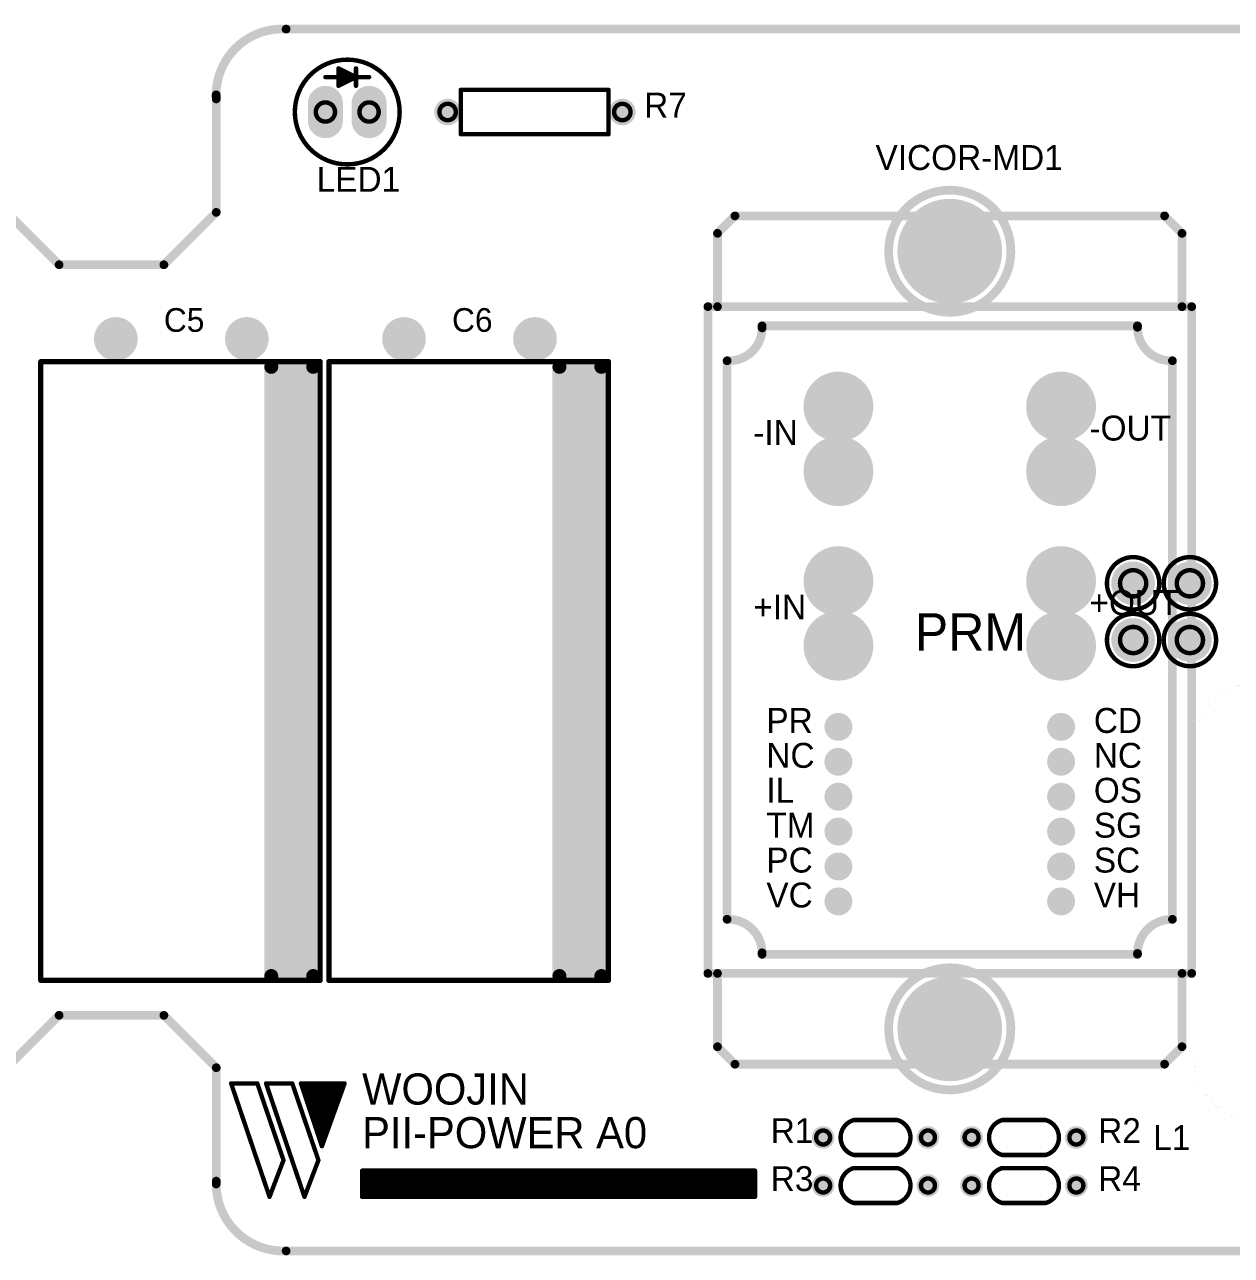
# Model space of a CAD drawing. Extents: x 0 to 220, y 0 to 70.
# Drawn here: x 52.5 to 121.6, y -0.3 to 70.3 of the extents above; entities that cross this region are included whole.
import ezdxf
from ezdxf.enums import TextEntityAlignment as Align

# ---------------------------------------------------------------- set-up
doc = ezdxf.new("R2010")
doc.units = 0
doc.header["$MEASUREMENT"] = 0
for name, color, linetype in [('2DLINES_1', 2, 'Continuous'), ('BOARD_OUTLINE', 1, 'Continuous'), ('COMP_OUTLINE_TOP', 4, 'Continuous'), ('DRILLHOLE', 10, 'Continuous'), ('PADLAYER_BOTTOM', 6, 'Continuous'), ('PADLAYER_TOP', 5, 'Continuous'), ('TEXT_1', 3, 'Continuous'), ('TEXT_ALL', 9, 'Continuous'), ('TOOL_TOP', 7, 'Continuous')]:
    doc.layers.add(name, color=color, linetype=linetype)

msp = doc.modelspace()

# ---------------------------------------------------------------- linework, layer by layer
at = {"layer": '2DLINES_1'}
for points, const_width in [([(70.5, 66.75), (70.5, 67.75)], 0.254), ([(70.5, 67.75), (71.5, 67.25)], 0.254), ([(71.5, 66.75), (71.5, 67.75)], 0.254), ([(72.25, 67.25), (69.75, 67.25)], 0.254), ([(70.5, 67), (70.5, 67.5)], 0.254), ([(70.5, 67.5), (71.25, 67.25)], 0.254), ([(71.5, 67.25), (70.5, 66.75)], 0.254), ([(71.25, 67.25), (70.5, 67)], 0.254), ([(64.35, 9.6), (66.55, 3.1)], 0.25), ([(64.35, 9.6), (65.85, 9.6)], 0.25), ([(65.85, 9.6), (67.35, 5.2)], 0.25), ([(66.35, 9.6), (68.55, 3.1)], 0.25), ([(66.35, 9.6), (67.85, 9.6)], 0.25), ([(67.85, 9.6), (69.35, 5.2)], 0.25), ([(68.35, 9.6), (69.55, 6)], 0.25), ([(68.35, 9.6), (69.55, 6)], 0.25), ([(70.85, 9.6), (68.35, 9.6)], 0.25), ([(68.35, 9.6), (70.85, 9.6)], 0.25), ([(68.5, 9.45), (70.7, 9.45)], 0.25), ([(68.5, 9.25), (70.7, 9.25)], 0.25), ([(68.6, 9.05), (70.6, 9.05)], 0.25), ([(69.55, 6), (70.85, 9.6)], 0.25), ([(68.7, 8.85), (70.5, 8.85)], 0.25), ([(68.7, 8.65), (70.5, 8.65)], 0.25), ([(68.8, 8.45), (70.4, 8.45)], 0.25), ([(68.9, 8.25), (70.3, 8.25)], 0.25), ([(69, 8.05), (70.2, 8.05)], 0.25), ([(69, 7.85), (70.1, 7.85)], 0.25), ([(69.1, 7.65), (70, 7.65)], 0.25), ([(69.1, 7.45), (70, 7.45)], 0.25), ([(69.2, 7.25), (69.9, 7.25)], 0.25), ([(69.2, 7.05), (69.9, 7.05)], 0.25), ([(69.3, 6.85), (69.8, 6.85)], 0.25), ([(69.4, 6.65), (69.7, 6.65)], 0.25), ([(69.4, 6.45), (69.7, 6.45)], 0.25), ([(66.55, 3.1), (67.35, 5.2)], 0.25), ([(68.55, 3.1), (69.35, 5.2)], 0.25), ([(94.35, 4.6), (71.85, 4.6)], 0.25), ([(71.85, 4.6), (71.85, 3.1)], 0.25), ([(72.05, 4.55), (94.25, 4.55)], 0.25), ([(72.05, 3.15), (72.05, 4.55)], 0.25), ([(72.1, 4.35), (94.1, 4.35)], 0.25), ([(72.1, 3.35), (72.1, 4.35)], 0.25), ([(72.25, 4.25), (94.05, 4.25)], 0.25), ([(72.25, 3.45), (72.25, 4.25)], 0.25), ([(94.05, 4.25), (94.05, 3.45)], 0.25), ([(94.1, 4.35), (94.1, 3.35)], 0.25), ([(94.25, 4.55), (94.25, 3.15)], 0.25), ([(94.35, 3.1), (94.35, 4.6)], 0.25), ([(94.05, 3.45), (72.25, 3.45)], 0.25), ([(72.35, 4.1), (93.85, 4.1)], 0.25), ([(72.35, 3.6), (72.35, 4.1)], 0.25), ([(93.85, 3.6), (72.35, 3.6)], 0.25), ([(72.45, 4.05), (93.75, 4.05)], 0.25), ([(72.45, 3.65), (72.45, 4.05)], 0.25), ([(93.75, 3.65), (72.45, 3.65)], 0.25), ([(93.65, 3.95), (72.55, 3.95)], 0.25), ([(72.55, 3.95), (72.55, 3.75)], 0.25), ([(72.55, 3.75), (93.65, 3.75)], 0.25), ([(93.65, 3.75), (93.65, 3.95)], 0.25), ([(93.75, 4.05), (93.75, 3.65)], 0.25), ([(93.85, 4.1), (93.85, 3.6)], 0.25), ([(71.85, 3.1), (94.35, 3.1)], 0.25), ([(94.25, 3.15), (72.05, 3.15)], 0.25), ([(94.1, 3.35), (72.1, 3.35)], 0.25)]:
    msp.add_lwpolyline(points, dxfattribs=dict(at, const_width=const_width))
for points, const_width in [([(70.4365, 67.75, 1), (70.5635, 67.75, 1)], 0.127), ([(70.4365, 67.75, 1), (70.5635, 67.75, 1)], 0.127), ([(71.4365, 67.75, 1), (71.5635, 67.75, 1)], 0.127), ([(69.6865, 67.25, 1), (69.8135, 67.25, 1)], 0.127), ([(70.4365, 67.5, 1), (70.5635, 67.5, 1)], 0.127), ([(70.4365, 67.5, 1), (70.5635, 67.5, 1)], 0.127), ([(70.4365, 67, 1), (70.5635, 67, 1)], 0.127), ([(70.4365, 67, 1), (70.5635, 67, 1)], 0.127), ([(71.1865, 67.25, 1), (71.3135, 67.25, 1)], 0.127), ([(71.1865, 67.25, 1), (71.3135, 67.25, 1)], 0.127), ([(71.4365, 67.25, 1), (71.5635, 67.25, 1)], 0.127), ([(71.4365, 67.25, 1), (71.5635, 67.25, 1)], 0.127), ([(72.1865, 67.25, 1), (72.3135, 67.25, 1)], 0.127), ([(70.4365, 66.75, 1), (70.5635, 66.75, 1)], 0.127), ([(70.4365, 66.75, 1), (70.5635, 66.75, 1)], 0.127), ([(71.4365, 66.75, 1), (71.5635, 66.75, 1)], 0.127), ([(64.2875, 9.6, 1), (64.4125, 9.6, 1)], 0.125), ([(64.2875, 9.6, 1), (64.4125, 9.6, 1)], 0.125), ([(65.7875, 9.6, 1), (65.9125, 9.6, 1)], 0.125), ([(65.7875, 9.6, 1), (65.9125, 9.6, 1)], 0.125), ([(66.2875, 9.6, 1), (66.4125, 9.6, 1)], 0.125), ([(66.2875, 9.6, 1), (66.4125, 9.6, 1)], 0.125), ([(67.7875, 9.6, 1), (67.9125, 9.6, 1)], 0.125), ([(67.7875, 9.6, 1), (67.9125, 9.6, 1)], 0.125), ([(68.2875, 9.6, 1), (68.4125, 9.6, 1)], 0.125), ([(68.2875, 9.6, 1), (68.4125, 9.6, 1)], 0.125), ([(68.2875, 9.6, 1), (68.4125, 9.6, 1)], 0.125), ([(68.2875, 9.6, 1), (68.4125, 9.6, 1)], 0.125), ([(68.4375, 9.45, 1), (68.5625, 9.45, 1)], 0.125), ([(68.4375, 9.25, 1), (68.5625, 9.25, 1)], 0.125), ([(68.5375, 9.05, 1), (68.6625, 9.05, 1)], 0.125), ([(70.5375, 9.05, 1), (70.6625, 9.05, 1)], 0.125), ([(70.6375, 9.45, 1), (70.7625, 9.45, 1)], 0.125), ([(70.6375, 9.25, 1), (70.7625, 9.25, 1)], 0.125), ([(70.7875, 9.6, 1), (70.9125, 9.6, 1)], 0.125), ([(70.7875, 9.6, 1), (70.9125, 9.6, 1)], 0.125), ([(70.7875, 9.6, 1), (70.9125, 9.6, 1)], 0.125), ([(68.6375, 8.85, 1), (68.7625, 8.85, 1)], 0.125), ([(68.6375, 8.65, 1), (68.7625, 8.65, 1)], 0.125), ([(68.7375, 8.45, 1), (68.8625, 8.45, 1)], 0.125), ([(70.3375, 8.45, 1), (70.4625, 8.45, 1)], 0.125), ([(70.4375, 8.85, 1), (70.5625, 8.85, 1)], 0.125), ([(70.4375, 8.65, 1), (70.5625, 8.65, 1)], 0.125), ([(68.8375, 8.25, 1), (68.9625, 8.25, 1)], 0.125), ([(68.9375, 8.05, 1), (69.0625, 8.05, 1)], 0.125), ([(68.9375, 7.85, 1), (69.0625, 7.85, 1)], 0.125), ([(69.0375, 7.65, 1), (69.1625, 7.65, 1)], 0.125), ([(69.9375, 7.65, 1), (70.0625, 7.65, 1)], 0.125), ([(70.0375, 7.85, 1), (70.1625, 7.85, 1)], 0.125), ([(70.1375, 8.05, 1), (70.2625, 8.05, 1)], 0.125), ([(70.2375, 8.25, 1), (70.3625, 8.25, 1)], 0.125), ([(69.0375, 7.45, 1), (69.1625, 7.45, 1)], 0.125), ([(69.1375, 7.25, 1), (69.2625, 7.25, 1)], 0.125), ([(69.1375, 7.05, 1), (69.2625, 7.05, 1)], 0.125), ([(69.8375, 7.25, 1), (69.9625, 7.25, 1)], 0.125), ([(69.8375, 7.05, 1), (69.9625, 7.05, 1)], 0.125), ([(69.9375, 7.45, 1), (70.0625, 7.45, 1)], 0.125), ([(69.2375, 6.85, 1), (69.3625, 6.85, 1)], 0.125), ([(69.3375, 6.65, 1), (69.4625, 6.65, 1)], 0.125), ([(69.3375, 6.45, 1), (69.4625, 6.45, 1)], 0.125), ([(69.6375, 6.65, 1), (69.7625, 6.65, 1)], 0.125), ([(69.6375, 6.45, 1), (69.7625, 6.45, 1)], 0.125), ([(69.7375, 6.85, 1), (69.8625, 6.85, 1)], 0.125), ([(69.4875, 6, 1), (69.6125, 6, 1)], 0.125), ([(69.4875, 6, 1), (69.6125, 6, 1)], 0.125), ([(69.4875, 6, 1), (69.6125, 6, 1)], 0.125), ([(67.2875, 5.2, 1), (67.4125, 5.2, 1)], 0.125), ([(67.2875, 5.2, 1), (67.4125, 5.2, 1)], 0.125), ([(69.2875, 5.2, 1), (69.4125, 5.2, 1)], 0.125), ([(69.2875, 5.2, 1), (69.4125, 5.2, 1)], 0.125), ([(71.7875, 4.6, 1), (71.9125, 4.6, 1)], 0.125), ([(71.7875, 4.6, 1), (71.9125, 4.6, 1)], 0.125), ([(71.9875, 4.55, 1), (72.1125, 4.55, 1)], 0.125), ([(71.9875, 4.55, 1), (72.1125, 4.55, 1)], 0.125), ([(72.0375, 4.35, 1), (72.1625, 4.35, 1)], 0.125), ([(72.0375, 4.35, 1), (72.1625, 4.35, 1)], 0.125), ([(72.1875, 4.25, 1), (72.3125, 4.25, 1)], 0.125), ([(72.1875, 4.25, 1), (72.3125, 4.25, 1)], 0.125), ([(93.9875, 4.25, 1), (94.1125, 4.25, 1)], 0.125), ([(93.9875, 4.25, 1), (94.1125, 4.25, 1)], 0.125), ([(94.0375, 4.35, 1), (94.1625, 4.35, 1)], 0.125), ([(94.0375, 4.35, 1), (94.1625, 4.35, 1)], 0.125), ([(94.1875, 4.55, 1), (94.3125, 4.55, 1)], 0.125), ([(94.1875, 4.55, 1), (94.3125, 4.55, 1)], 0.125), ([(94.2875, 4.6, 1), (94.4125, 4.6, 1)], 0.125), ([(94.2875, 4.6, 1), (94.4125, 4.6, 1)], 0.125), ([(72.1875, 3.45, 1), (72.3125, 3.45, 1)], 0.125), ([(72.1875, 3.45, 1), (72.3125, 3.45, 1)], 0.125), ([(72.2875, 4.1, 1), (72.4125, 4.1, 1)], 0.125), ([(72.2875, 4.1, 1), (72.4125, 4.1, 1)], 0.125), ([(72.2875, 3.6, 1), (72.4125, 3.6, 1)], 0.125), ([(72.2875, 3.6, 1), (72.4125, 3.6, 1)], 0.125), ([(72.3875, 4.05, 1), (72.5125, 4.05, 1)], 0.125), ([(72.3875, 4.05, 1), (72.5125, 4.05, 1)], 0.125), ([(72.3875, 3.65, 1), (72.5125, 3.65, 1)], 0.125), ([(72.3875, 3.65, 1), (72.5125, 3.65, 1)], 0.125), ([(72.4875, 3.95, 1), (72.6125, 3.95, 1)], 0.125), ([(72.4875, 3.95, 1), (72.6125, 3.95, 1)], 0.125), ([(72.4875, 3.75, 1), (72.6125, 3.75, 1)], 0.125), ([(72.4875, 3.75, 1), (72.6125, 3.75, 1)], 0.125), ([(93.5875, 3.95, 1), (93.7125, 3.95, 1)], 0.125), ([(93.5875, 3.95, 1), (93.7125, 3.95, 1)], 0.125), ([(93.5875, 3.75, 1), (93.7125, 3.75, 1)], 0.125), ([(93.5875, 3.75, 1), (93.7125, 3.75, 1)], 0.125), ([(93.6875, 4.05, 1), (93.8125, 4.05, 1)], 0.125), ([(93.6875, 4.05, 1), (93.8125, 4.05, 1)], 0.125), ([(93.6875, 3.65, 1), (93.8125, 3.65, 1)], 0.125), ([(93.6875, 3.65, 1), (93.8125, 3.65, 1)], 0.125), ([(93.7875, 4.1, 1), (93.9125, 4.1, 1)], 0.125), ([(93.7875, 4.1, 1), (93.9125, 4.1, 1)], 0.125), ([(93.7875, 3.6, 1), (93.9125, 3.6, 1)], 0.125), ([(93.7875, 3.6, 1), (93.9125, 3.6, 1)], 0.125), ([(93.9875, 3.45, 1), (94.1125, 3.45, 1)], 0.125), ([(93.9875, 3.45, 1), (94.1125, 3.45, 1)], 0.125), ([(66.4875, 3.1, 1), (66.6125, 3.1, 1)], 0.125), ([(66.4875, 3.1, 1), (66.6125, 3.1, 1)], 0.125), ([(68.4875, 3.1, 1), (68.6125, 3.1, 1)], 0.125), ([(68.4875, 3.1, 1), (68.6125, 3.1, 1)], 0.125), ([(71.7875, 3.1, 1), (71.9125, 3.1, 1)], 0.125), ([(71.7875, 3.1, 1), (71.9125, 3.1, 1)], 0.125), ([(71.9875, 3.15, 1), (72.1125, 3.15, 1)], 0.125), ([(71.9875, 3.15, 1), (72.1125, 3.15, 1)], 0.125), ([(72.0375, 3.35, 1), (72.1625, 3.35, 1)], 0.125), ([(72.0375, 3.35, 1), (72.1625, 3.35, 1)], 0.125), ([(94.0375, 3.35, 1), (94.1625, 3.35, 1)], 0.125), ([(94.0375, 3.35, 1), (94.1625, 3.35, 1)], 0.125), ([(94.1875, 3.15, 1), (94.3125, 3.15, 1)], 0.125), ([(94.1875, 3.15, 1), (94.3125, 3.15, 1)], 0.125), ([(94.2875, 3.1, 1), (94.4125, 3.1, 1)], 0.125), ([(94.2875, 3.1, 1), (94.4125, 3.1, 1)], 0.125)]:
    msp.add_lwpolyline(points, format="xyb", close=True, dxfattribs=dict(at, const_width=const_width))
at = {"layer": 'BOARD_OUTLINE', "const_width": 0.5}
for points in [[(63.49276, 66.23366, -0.43248), (67.5, 70)], [(67.5, 70), (152.5, 70, -0.42036)], [(63.5, 66, -0.015491), (63.49276, 66.23366, -0.43248)], [(63.5, 59.5), (63.5, 66, -0.015491)], [(63.49663, 3.83909, -0.010472), (63.5, 4)], [(67.5, 0, -0.426536), (63.49663, 3.83909, -0.010472)], [(152.5, 0), (67.5, 0, -0.426536)]]:
    msp.add_lwpolyline(points, format="xyb", dxfattribs=at)
at = {"layer": 'BOARD_OUTLINE', "const_width": 0.25}
for points in [[(67.375, 70, 1), (67.625, 70, 1)], [(67.375, 70, 1), (67.625, 70, 1)], [(63.36776, 66.23366, 1), (63.61776, 66.23366, 1)], [(63.36776, 66.23366, 1), (63.61776, 66.23366, 1)], [(63.375, 66, 1), (63.625, 66, 1)], [(63.375, 66, 1), (63.625, 66, 1)], [(63.375, 59.5, 1), (63.625, 59.5, 1)], [(63.375, 59.5, 1), (63.625, 59.5, 1)], [(54.375, 56.5, 1), (54.625, 56.5, 1)], [(54.375, 56.5, 1), (54.625, 56.5, 1)], [(60.375, 56.5, 1), (60.625, 56.5, 1)], [(60.375, 56.5, 1), (60.625, 56.5, 1)], [(54.375, 13.5, 1), (54.625, 13.5, 1)], [(54.375, 13.5, 1), (54.625, 13.5, 1)], [(60.375, 13.5, 1), (60.625, 13.5, 1)], [(60.375, 13.5, 1), (60.625, 13.5, 1)], [(63.375, 10.5, 1), (63.625, 10.5, 1)], [(63.375, 10.5, 1), (63.625, 10.5, 1)], [(63.375, 4, 1), (63.625, 4, 1)], [(63.375, 4, 1), (63.625, 4, 1)], [(63.37163, 3.83909, 1), (63.62163, 3.83909, 1)], [(63.37163, 3.83909, 1), (63.62163, 3.83909, 1)], [(67.375, 0, 1), (67.625, 0, 1)], [(67.375, 0, 1), (67.625, 0, 1)]]:
    msp.add_lwpolyline(points, format="xyb", close=True, dxfattribs=at)
at = {"layer": 'BOARD_OUTLINE', "const_width": 0.5}
for points in [[(51.5, 59.5), (54.5, 56.5)], [(60.5, 56.5), (63.5, 59.5)], [(54.5, 56.5), (60.5, 56.5)], [(54.5, 13.5), (51.5, 10.5)], [(60.5, 13.5), (54.5, 13.5)], [(63.5, 10.5), (60.5, 13.5)], [(63.5, 4), (63.5, 10.5)]]:
    msp.add_lwpolyline(points, dxfattribs=at)
at = {"layer": 'COMP_OUTLINE_TOP'}
for points, const_width in [([(68, 65.25, 1), (74, 65.25, 1), (68, 65.25)], 0.254), ([(92.74999, 51, 0.43248), (94.75361, 52.88317, 0.015491)], 0.5), ([(94.75361, 52.88317, 0.015491), (94.74999, 53)], 0.5), ([(94.74999, 53), (116.25, 53, 0.010472)], 0.5), ([(116.25, 53, 0.010472), (116.24831, 52.91955, 0.426536)], 0.5), ([(116.24831, 52.91955, 0.426536), (118.24999, 51)], 0.5), ([(118.24999, 51), (118.25001, 19, 0.420362)], 0.5), ([(114.5, 38.25, 1), (117.5, 38.25, 1), (114.5, 38.25)], 0.254), ([(117.75, 38.25, 1), (120.75, 38.25, 1), (117.75, 38.25)], 0.254), ([(114.5, 35, 1), (117.5, 35, 1), (114.5, 35)], 0.254), ([(117.75, 35, 1), (120.75, 35, 1), (117.75, 35)], 0.254), ([(94.75169, 17.08045, 0.426536), (92.75001, 19)], 0.5), ([(118.25001, 19, 0.420362), (116.24958, 17.04104)], 0.5), ([(94.75, 17, 0.010472), (94.75169, 17.08045, 0.426536)], 0.5), ([(116.25001, 17), (94.75, 17, 0.010472)], 0.5), ([(99.25, 6.5, -0.333333), (100, 7.5)], 0.254), ([(100, 7.5), (102.5, 7.5, -0.333333)], 0.254), ([(102.5, 7.5, -0.333333), (103.25, 6.5, -0.333333)], 0.254), ([(107.75, 6.5, -0.333333), (108.5, 7.5)], 0.254), ([(108.5, 7.5), (111, 7.5, -0.333333)], 0.254), ([(111, 7.5, -0.333333), (111.75, 6.5, -0.333333)], 0.254), ([(100, 5.5, -0.333333), (99.25, 6.5, -0.333333)], 0.254), ([(103.25, 6.5, -0.333333), (102.5, 5.5)], 0.254), ([(108.5, 5.5, -0.333333), (107.75, 6.5, -0.333333)], 0.254), ([(111.75, 6.5, -0.333333), (111, 5.5)], 0.254), ([(102.5, 5.5), (100, 5.5, -0.333333)], 0.254), ([(111, 5.5), (108.5, 5.5, -0.333333)], 0.254), ([(99.25, 3.75, -0.333333), (100, 4.75)], 0.254), ([(100, 4.75), (102.5, 4.75, -0.333333)], 0.254), ([(102.5, 4.75, -0.333333), (103.25, 3.75, -0.333333)], 0.254), ([(107.75, 3.75, -0.333333), (108.5, 4.75)], 0.254), ([(108.5, 4.75), (111, 4.75, -0.333333)], 0.254), ([(111, 4.75, -0.333333), (111.75, 3.75, -0.333333)], 0.254), ([(100, 2.75, -0.333333), (99.25, 3.75, -0.333333)], 0.254), ([(103.25, 3.75, -0.333333), (102.5, 2.75)], 0.254), ([(108.5, 2.75, -0.333333), (107.75, 3.75, -0.333333)], 0.254), ([(111.75, 3.75, -0.333333), (111, 2.75)], 0.254), ([(102.5, 2.75), (100, 2.75, -0.333333)], 0.254), ([(111, 2.75), (108.5, 2.75, -0.333333)], 0.254)]:
    msp.add_lwpolyline(points, format="xyb", dxfattribs=dict(at, const_width=const_width))
for points, const_width in [([(77.5, 63.98), (77.5, 66.52)], 0.254), ([(77.5, 66.52), (85.96, 66.52)], 0.254), ([(85.96, 66.52), (85.96, 63.98)], 0.254), ([(85.96, 63.98), (77.5, 63.98)], 0.254), ([(93.19999, 59.3), (92.19999, 58.29999)], 0.5), ([(117.79999, 59.3), (93.19999, 59.3)], 0.5), ([(118.79999, 58.3), (117.79999, 59.3)], 0.5), ([(92.19999, 58.29999), (92.19999, 54.1)], 0.5), ([(118.79999, 54.1), (118.79999, 58.3)], 0.5), ([(119.34999, 54.1), (91.64999, 54.1)], 0.5), ([(91.64999, 54.1), (91.65001, 15.9)], 0.5), ([(92.19999, 54.1), (118.79999, 54.1)], 0.5), ([(119.35001, 15.9), (119.34999, 54.1)], 0.5), ([(69.45, 50.95), (53.45, 50.95)], 0.3), ([(53.45, 50.95), (53.45001, 15.5)], 0.3), ([(66.65001, 15.75), (66.65, 50.65)], 0.8), ([(66.65, 50.65), (69.05, 50.65)], 0.8), ([(69.05, 50.65), (69.05001, 15.75)], 0.8), ([(69.45001, 15.5), (69.45, 50.95)], 0.3), ([(85.95, 50.95), (69.95, 50.95)], 0.3), ([(69.95, 50.95), (69.95001, 15.5)], 0.3), ([(83.15001, 15.75), (83.15, 50.65)], 0.8), ([(83.15, 50.65), (85.55, 50.65)], 0.8), ([(85.55, 50.65), (85.55001, 15.75)], 0.8), ([(85.95001, 15.5), (85.95, 50.95)], 0.3), ([(92.75001, 19), (92.74999, 51)], 0.5), ([(67.85001, 16.5), (67.85, 49.65)], 2), ([(84.35001, 16.5), (84.35, 49.65)], 2), ([(116.24958, 17.04104), (116.25001, 17)], 0.5), ([(53.45001, 15.5), (69.45001, 15.5)], 0.3), ([(69.05001, 15.75), (66.65001, 15.75)], 0.8), ([(69.95001, 15.5), (85.95001, 15.5)], 0.3), ([(85.55001, 15.75), (83.15001, 15.75)], 0.8), ([(91.65001, 15.9), (119.35001, 15.9)], 0.5), ([(118.80001, 15.9), (92.20001, 15.9)], 0.5), ([(92.20001, 15.9), (92.20001, 11.7)], 0.5), ([(118.80001, 11.70001), (118.80001, 15.9)], 0.5), ([(92.20001, 11.7), (93.20001, 10.7)], 0.5), ([(117.80001, 10.7), (118.80001, 11.70001)], 0.5), ([(93.20001, 10.7), (117.80001, 10.7)], 0.5)]:
    msp.add_lwpolyline(points, dxfattribs=dict(at, const_width=const_width))
for points, const_width in [([(77.4365, 66.52, 1), (77.5635, 66.52, 1)], 0.127), ([(77.4365, 66.52, 1), (77.5635, 66.52, 1)], 0.127), ([(85.8965, 66.52, 1), (86.0235, 66.52, 1)], 0.127), ([(85.8965, 66.52, 1), (86.0235, 66.52, 1)], 0.127), ([(77.4365, 63.98, 1), (77.5635, 63.98, 1)], 0.127), ([(77.4365, 63.98, 1), (77.5635, 63.98, 1)], 0.127), ([(85.8965, 63.98, 1), (86.0235, 63.98, 1)], 0.127), ([(85.8965, 63.98, 1), (86.0235, 63.98, 1)], 0.127), ([(93.07499, 59.3, 1), (93.32499, 59.3, 1)], 0.25), ([(93.07499, 59.3, 1), (93.32499, 59.3, 1)], 0.25), ([(117.67499, 59.3, 1), (117.92499, 59.3, 1)], 0.25), ([(117.67499, 59.3, 1), (117.92499, 59.3, 1)], 0.25), ([(92.07499, 58.29999, 1), (92.32499, 58.29999, 1)], 0.25), ([(92.07499, 58.29999, 1), (92.32499, 58.29999, 1)], 0.25), ([(118.67499, 58.3, 1), (118.92499, 58.3, 1)], 0.25), ([(118.67499, 58.3, 1), (118.92499, 58.3, 1)], 0.25), ([(91.52499, 54.1, 1), (91.77499, 54.1, 1)], 0.25), ([(91.52499, 54.1, 1), (91.77499, 54.1, 1)], 0.25), ([(92.07499, 54.1, 1), (92.32499, 54.1, 1)], 0.25), ([(92.07499, 54.1, 1), (92.32499, 54.1, 1)], 0.25), ([(118.67499, 54.1, 1), (118.92499, 54.1, 1)], 0.25), ([(118.67499, 54.1, 1), (118.92499, 54.1, 1)], 0.25), ([(119.22499, 54.1, 1), (119.47499, 54.1, 1)], 0.25), ([(119.22499, 54.1, 1), (119.47499, 54.1, 1)], 0.25), ([(94.62499, 53, 1), (94.87499, 53, 1)], 0.25), ([(94.62499, 53, 1), (94.87499, 53, 1)], 0.25), ([(94.62861, 52.88317, 1), (94.87861, 52.88317, 1)], 0.25), ([(94.62861, 52.88317, 1), (94.87861, 52.88317, 1)], 0.25), ([(116.12331, 52.91955, 1), (116.37331, 52.91955, 1)], 0.25), ([(116.12331, 52.91955, 1), (116.37331, 52.91955, 1)], 0.25), ([(116.125, 53, 1), (116.375, 53, 1)], 0.25), ([(116.125, 53, 1), (116.375, 53, 1)], 0.25), ([(53.375, 50.95, 1), (53.525, 50.95, 1)], 0.15), ([(53.375, 50.95, 1), (53.525, 50.95, 1)], 0.15), ([(66.45, 50.65, 1), (66.85, 50.65, 1)], 0.4), ([(66.45, 50.65, 1), (66.85, 50.65, 1)], 0.4), ([(68.85, 50.65, 1), (69.25, 50.65, 1)], 0.4), ([(68.85, 50.65, 1), (69.25, 50.65, 1)], 0.4), ([(69.375, 50.95, 1), (69.525, 50.95, 1)], 0.15), ([(69.375, 50.95, 1), (69.525, 50.95, 1)], 0.15), ([(69.875, 50.95, 1), (70.025, 50.95, 1)], 0.15), ([(69.875, 50.95, 1), (70.025, 50.95, 1)], 0.15), ([(82.95, 50.65, 1), (83.35, 50.65, 1)], 0.4), ([(82.95, 50.65, 1), (83.35, 50.65, 1)], 0.4), ([(85.35, 50.65, 1), (85.75, 50.65, 1)], 0.4), ([(85.35, 50.65, 1), (85.75, 50.65, 1)], 0.4), ([(85.875, 50.95, 1), (86.025, 50.95, 1)], 0.15), ([(85.875, 50.95, 1), (86.025, 50.95, 1)], 0.15), ([(92.62499, 51, 1), (92.87499, 51, 1)], 0.25), ([(92.62499, 51, 1), (92.87499, 51, 1)], 0.25), ([(118.12499, 51, 1), (118.37499, 51, 1)], 0.25), ([(118.12499, 51, 1), (118.37499, 51, 1)], 0.25), ([(67.35, 49.65, 1), (68.35, 49.65, 1)], 1), ([(83.85, 49.65, 1), (84.85, 49.65, 1)], 1), ([(92.62501, 19, 1), (92.87501, 19, 1)], 0.25), ([(92.62501, 19, 1), (92.87501, 19, 1)], 0.25), ([(118.12501, 19, 1), (118.37501, 19, 1)], 0.25), ([(118.12501, 19, 1), (118.37501, 19, 1)], 0.25), ([(67.35001, 16.5, 1), (68.35001, 16.5, 1)], 1), ([(83.85001, 16.5, 1), (84.85001, 16.5, 1)], 1), ([(94.625, 17, 1), (94.875, 17, 1)], 0.25), ([(94.625, 17, 1), (94.875, 17, 1)], 0.25), ([(94.62669, 17.08045, 1), (94.87669, 17.08045, 1)], 0.25), ([(94.62669, 17.08045, 1), (94.87669, 17.08045, 1)], 0.25), ([(116.12458, 17.04104, 1), (116.37458, 17.04104, 1)], 0.25), ([(116.12458, 17.04104, 1), (116.37458, 17.04104, 1)], 0.25), ([(116.12501, 17, 1), (116.37501, 17, 1)], 0.25), ([(116.12501, 17, 1), (116.37501, 17, 1)], 0.25), ([(53.37501, 15.5, 1), (53.52501, 15.5, 1)], 0.15), ([(53.37501, 15.5, 1), (53.52501, 15.5, 1)], 0.15), ([(66.45001, 15.75, 1), (66.85001, 15.75, 1)], 0.4), ([(66.45001, 15.75, 1), (66.85001, 15.75, 1)], 0.4), ([(68.85001, 15.75, 1), (69.25001, 15.75, 1)], 0.4), ([(68.85001, 15.75, 1), (69.25001, 15.75, 1)], 0.4), ([(69.37501, 15.5, 1), (69.52501, 15.5, 1)], 0.15), ([(69.37501, 15.5, 1), (69.52501, 15.5, 1)], 0.15), ([(69.87501, 15.5, 1), (70.02501, 15.5, 1)], 0.15), ([(69.87501, 15.5, 1), (70.02501, 15.5, 1)], 0.15), ([(82.95001, 15.75, 1), (83.35001, 15.75, 1)], 0.4), ([(82.95001, 15.75, 1), (83.35001, 15.75, 1)], 0.4), ([(85.35001, 15.75, 1), (85.75001, 15.75, 1)], 0.4), ([(85.35001, 15.75, 1), (85.75001, 15.75, 1)], 0.4), ([(85.87501, 15.5, 1), (86.02501, 15.5, 1)], 0.15), ([(85.87501, 15.5, 1), (86.02501, 15.5, 1)], 0.15), ([(91.52501, 15.9, 1), (91.77501, 15.9, 1)], 0.25), ([(91.52501, 15.9, 1), (91.77501, 15.9, 1)], 0.25), ([(92.07501, 15.9, 1), (92.32501, 15.9, 1)], 0.25), ([(92.07501, 15.9, 1), (92.32501, 15.9, 1)], 0.25), ([(118.67501, 15.9, 1), (118.92501, 15.9, 1)], 0.25), ([(118.67501, 15.9, 1), (118.92501, 15.9, 1)], 0.25), ([(119.22501, 15.9, 1), (119.47501, 15.9, 1)], 0.25), ([(119.22501, 15.9, 1), (119.47501, 15.9, 1)], 0.25), ([(92.07501, 11.7, 1), (92.32501, 11.7, 1)], 0.25), ([(92.07501, 11.7, 1), (92.32501, 11.7, 1)], 0.25), ([(118.67501, 11.70001, 1), (118.92501, 11.70001, 1)], 0.25), ([(118.67501, 11.70001, 1), (118.92501, 11.70001, 1)], 0.25), ([(93.07501, 10.7, 1), (93.32501, 10.7, 1)], 0.25), ([(93.07501, 10.7, 1), (93.32501, 10.7, 1)], 0.25), ([(117.67501, 10.7, 1), (117.92501, 10.7, 1)], 0.25), ([(117.67501, 10.7, 1), (117.92501, 10.7, 1)], 0.25), ([(99.9365, 7.5, 1), (100.0635, 7.5, 1)], 0.127), ([(99.9365, 7.5, 1), (100.0635, 7.5, 1)], 0.127), ([(102.4365, 7.5, 1), (102.5635, 7.5, 1)], 0.127), ([(102.4365, 7.5, 1), (102.5635, 7.5, 1)], 0.127), ([(108.4365, 7.5, 1), (108.5635, 7.5, 1)], 0.127), ([(108.4365, 7.5, 1), (108.5635, 7.5, 1)], 0.127), ([(110.9365, 7.5, 1), (111.0635, 7.5, 1)], 0.127), ([(110.9365, 7.5, 1), (111.0635, 7.5, 1)], 0.127), ([(99.1865, 6.5, 1), (99.3135, 6.5, 1)], 0.127), ([(99.1865, 6.5, 1), (99.3135, 6.5, 1)], 0.127), ([(103.1865, 6.5, 1), (103.3135, 6.5, 1)], 0.127), ([(103.1865, 6.5, 1), (103.3135, 6.5, 1)], 0.127), ([(107.6865, 6.5, 1), (107.8135, 6.5, 1)], 0.127), ([(107.6865, 6.5, 1), (107.8135, 6.5, 1)], 0.127), ([(111.6865, 6.5, 1), (111.8135, 6.5, 1)], 0.127), ([(111.6865, 6.5, 1), (111.8135, 6.5, 1)], 0.127), ([(99.9365, 5.5, 1), (100.0635, 5.5, 1)], 0.127), ([(99.9365, 5.5, 1), (100.0635, 5.5, 1)], 0.127), ([(102.4365, 5.5, 1), (102.5635, 5.5, 1)], 0.127), ([(102.4365, 5.5, 1), (102.5635, 5.5, 1)], 0.127), ([(108.4365, 5.5, 1), (108.5635, 5.5, 1)], 0.127), ([(108.4365, 5.5, 1), (108.5635, 5.5, 1)], 0.127), ([(110.9365, 5.5, 1), (111.0635, 5.5, 1)], 0.127), ([(110.9365, 5.5, 1), (111.0635, 5.5, 1)], 0.127), ([(99.9365, 4.75, 1), (100.0635, 4.75, 1)], 0.127), ([(99.9365, 4.75, 1), (100.0635, 4.75, 1)], 0.127), ([(102.4365, 4.75, 1), (102.5635, 4.75, 1)], 0.127), ([(102.4365, 4.75, 1), (102.5635, 4.75, 1)], 0.127), ([(108.4365, 4.75, 1), (108.5635, 4.75, 1)], 0.127), ([(108.4365, 4.75, 1), (108.5635, 4.75, 1)], 0.127), ([(110.9365, 4.75, 1), (111.0635, 4.75, 1)], 0.127), ([(110.9365, 4.75, 1), (111.0635, 4.75, 1)], 0.127), ([(99.1865, 3.75, 1), (99.3135, 3.75, 1)], 0.127), ([(99.1865, 3.75, 1), (99.3135, 3.75, 1)], 0.127), ([(103.1865, 3.75, 1), (103.3135, 3.75, 1)], 0.127), ([(103.1865, 3.75, 1), (103.3135, 3.75, 1)], 0.127), ([(107.6865, 3.75, 1), (107.8135, 3.75, 1)], 0.127), ([(107.6865, 3.75, 1), (107.8135, 3.75, 1)], 0.127), ([(111.6865, 3.75, 1), (111.8135, 3.75, 1)], 0.127), ([(111.6865, 3.75, 1), (111.8135, 3.75, 1)], 0.127), ([(99.9365, 2.75, 1), (100.0635, 2.75, 1)], 0.127), ([(99.9365, 2.75, 1), (100.0635, 2.75, 1)], 0.127), ([(102.4365, 2.75, 1), (102.5635, 2.75, 1)], 0.127), ([(102.4365, 2.75, 1), (102.5635, 2.75, 1)], 0.127), ([(108.4365, 2.75, 1), (108.5635, 2.75, 1)], 0.127), ([(108.4365, 2.75, 1), (108.5635, 2.75, 1)], 0.127), ([(110.9365, 2.75, 1), (111.0635, 2.75, 1)], 0.127), ([(110.9365, 2.75, 1), (111.0635, 2.75, 1)], 0.127)]:
    msp.add_lwpolyline(points, format="xyb", close=True, dxfattribs=dict(at, const_width=const_width))
at = {"layer": 'DRILLHOLE', "const_width": 0.001}
msp.add_lwpolyline([(119.5, 29, -1), (126.5, 29), (126.5, 11, -1), (119.5, 11), (119.5, 29)], format="xyb", dxfattribs=at)
at = {"layer": 'DRILLHOLE', "const_width": 0.0005}
msp.add_lwpolyline([(119.49975, 29, 1), (119.50025, 29, 1)], format="xyb", close=True, dxfattribs=at)
msp.add_lwpolyline([(119.49975, 29, 1), (119.50025, 29, 1)], format="xyb", close=True, dxfattribs=at)
at = {"layer": 'PADLAYER_BOTTOM'}
for points, const_width in [([(69.25, 65.75, 1), (70.25, 65.75, 1)], 1), ([(71.75, 65.75, 1), (72.75, 65.75, 1)], 1), ([(69.25, 64.75, 1), (70.25, 64.75, 1)], 1), ([(71.75, 64.75, 1), (72.75, 64.75, 1)], 1), ([(76.369, 65.25, 1), (77.131, 65.25, 1)], 0.762), ([(86.369, 65.25, 1), (87.131, 65.25, 1)], 0.762), ([(103.99999, 57.275, 1), (106.99999, 57.275, 1)], 3), ([(57.125, 52.25, 1), (58.375, 52.25, 1)], 1.25), ([(64.625, 52.25, 1), (65.875, 52.25, 1)], 1.25), ([(73.625, 52.25, 1), (74.875, 52.25, 1)], 1.25), ([(81.125, 52.25, 1), (82.375, 52.25, 1)], 1.25), ([(98.125, 48.375, 1), (100.125, 48.375, 1)], 2), ([(110.875, 48.375, 1), (112.875, 48.375, 1)], 2), ([(98.125, 44.675, 1), (100.125, 44.675, 1)], 2), ([(110.875, 44.675, 1), (112.875, 44.675, 1)], 2), ([(98.125, 38.375, 1), (100.125, 38.375, 1)], 2), ([(110.875, 38.375, 1), (112.875, 38.375, 1)], 2), ([(115.375, 38.25, 1), (116.625, 38.25, 1)], 1.25), ([(118.625, 38.25, 1), (119.875, 38.25, 1)], 1.25), ([(98.125, 34.675, 1), (100.125, 34.675, 1)], 2), ([(110.875, 34.675, 1), (112.875, 34.675, 1)], 2), ([(115.375, 35, 1), (116.625, 35, 1)], 1.25), ([(118.625, 35, 1), (119.875, 35, 1)], 1.25), ([(98.75, 30.025, 1), (99.5, 30.025, 1)], 0.75), ([(111.5, 30.025, 1), (112.25, 30.025, 1)], 0.75), ([(98.75, 28.025, 1), (99.5, 28.025, 1)], 0.75), ([(111.5, 28.025, 1), (112.25, 28.025, 1)], 0.75), ([(98.75, 26.025, 1), (99.5, 26.025, 1)], 0.75), ([(111.5, 26.025, 1), (112.25, 26.025, 1)], 0.75), ([(98.75, 24.025, 1), (99.5, 24.025, 1)], 0.75), ([(111.5, 24.025, 1), (112.25, 24.025, 1)], 0.75), ([(98.75, 22.025, 1), (99.5, 22.025, 1)], 0.75), ([(111.5, 22.025, 1), (112.25, 22.025, 1)], 0.75), ([(98.75, 20.025, 1), (99.5, 20.025, 1)], 0.75), ([(111.5, 20.025, 1), (112.25, 20.025, 1)], 0.75), ([(104.00001, 12.725, 1), (107.00001, 12.725, 1)], 3), ([(97.925, 6.5, 1), (98.575, 6.5, 1)], 0.65), ([(103.925, 6.5, 1), (104.575, 6.5, 1)], 0.65), ([(106.425, 6.5, 1), (107.075, 6.5, 1)], 0.65), ([(112.425, 6.5, 1), (113.075, 6.5, 1)], 0.65), ([(97.925, 3.75, 1), (98.575, 3.75, 1)], 0.65), ([(103.925, 3.75, 1), (104.575, 3.75, 1)], 0.65), ([(106.425, 3.75, 1), (107.075, 3.75, 1)], 0.65), ([(112.425, 3.75, 1), (113.075, 3.75, 1)], 0.65)]:
    msp.add_lwpolyline(points, format="xyb", close=True, dxfattribs=dict(at, const_width=const_width))
for points in [[(70.75, 64.75), (70.75, 65.75), (68.75, 64.75), (68.75, 65.75)], [(73.25, 64.75), (73.25, 65.75), (71.25, 64.75), (71.25, 65.75)]]:
    msp.add_solid(points, dxfattribs=at)
at = {"layer": 'PADLAYER_TOP'}
for points, const_width in [([(69.25, 65.75, 1), (70.25, 65.75, 1)], 1), ([(71.75, 65.75, 1), (72.75, 65.75, 1)], 1), ([(69.25, 64.75, 1), (70.25, 64.75, 1)], 1), ([(71.75, 64.75, 1), (72.75, 64.75, 1)], 1), ([(76.369, 65.25, 1), (77.131, 65.25, 1)], 0.762), ([(86.369, 65.25, 1), (87.131, 65.25, 1)], 0.762), ([(103.99999, 57.275, 1), (106.99999, 57.275, 1)], 3), ([(57.125, 52.25, 1), (58.375, 52.25, 1)], 1.25), ([(64.625, 52.25, 1), (65.875, 52.25, 1)], 1.25), ([(73.625, 52.25, 1), (74.875, 52.25, 1)], 1.25), ([(81.125, 52.25, 1), (82.375, 52.25, 1)], 1.25), ([(98.125, 48.375, 1), (100.125, 48.375, 1)], 2), ([(110.875, 48.375, 1), (112.875, 48.375, 1)], 2), ([(98.125, 44.675, 1), (100.125, 44.675, 1)], 2), ([(110.875, 44.675, 1), (112.875, 44.675, 1)], 2), ([(98.125, 38.375, 1), (100.125, 38.375, 1)], 2), ([(110.875, 38.375, 1), (112.875, 38.375, 1)], 2), ([(115.375, 38.25, 1), (116.625, 38.25, 1)], 1.25), ([(118.625, 38.25, 1), (119.875, 38.25, 1)], 1.25), ([(98.125, 34.675, 1), (100.125, 34.675, 1)], 2), ([(110.875, 34.675, 1), (112.875, 34.675, 1)], 2), ([(115.375, 35, 1), (116.625, 35, 1)], 1.25), ([(118.625, 35, 1), (119.875, 35, 1)], 1.25), ([(98.75, 30.025, 1), (99.5, 30.025, 1)], 0.75), ([(111.5, 30.025, 1), (112.25, 30.025, 1)], 0.75), ([(98.75, 28.025, 1), (99.5, 28.025, 1)], 0.75), ([(111.5, 28.025, 1), (112.25, 28.025, 1)], 0.75), ([(98.75, 26.025, 1), (99.5, 26.025, 1)], 0.75), ([(111.5, 26.025, 1), (112.25, 26.025, 1)], 0.75), ([(98.75, 24.025, 1), (99.5, 24.025, 1)], 0.75), ([(111.5, 24.025, 1), (112.25, 24.025, 1)], 0.75), ([(98.75, 22.025, 1), (99.5, 22.025, 1)], 0.75), ([(111.5, 22.025, 1), (112.25, 22.025, 1)], 0.75), ([(98.75, 20.025, 1), (99.5, 20.025, 1)], 0.75), ([(111.5, 20.025, 1), (112.25, 20.025, 1)], 0.75), ([(104.00001, 12.725, 1), (107.00001, 12.725, 1)], 3), ([(97.925, 6.5, 1), (98.575, 6.5, 1)], 0.65), ([(103.925, 6.5, 1), (104.575, 6.5, 1)], 0.65), ([(106.425, 6.5, 1), (107.075, 6.5, 1)], 0.65), ([(112.425, 6.5, 1), (113.075, 6.5, 1)], 0.65), ([(97.925, 3.75, 1), (98.575, 3.75, 1)], 0.65), ([(103.925, 3.75, 1), (104.575, 3.75, 1)], 0.65), ([(106.425, 3.75, 1), (107.075, 3.75, 1)], 0.65), ([(112.425, 3.75, 1), (113.075, 3.75, 1)], 0.65)]:
    msp.add_lwpolyline(points, format="xyb", close=True, dxfattribs=dict(at, const_width=const_width))
for points in [[(70.75, 64.75), (70.75, 65.75), (68.75, 64.75), (68.75, 65.75)], [(73.25, 64.75), (73.25, 65.75), (71.25, 64.75), (71.25, 65.75)]]:
    msp.add_solid(points, dxfattribs=at)
at = {"layer": 'TOOL_TOP'}
for points, const_width in [([(69.2, 65.25, 1), (70.3, 65.25, 1), (69.2, 65.25)], 0.254), ([(71.7, 65.25, 1), (72.8, 65.25, 1), (71.7, 65.25)], 0.254), ([(76.2801, 65.25, 1), (77.2199, 65.25, 1), (76.2801, 65.25)], 0.254), ([(86.2801, 65.25, 1), (87.2199, 65.25, 1), (86.2801, 65.25)], 0.254), ([(101.99999, 57.275, 1), (108.99999, 57.275, 1), (101.99999, 57.275)], 0.5), ([(57.2, 52.25, 1), (58.3, 52.25, 1), (57.2, 52.25)], 0.8), ([(64.7, 52.25, 1), (65.8, 52.25, 1), (64.7, 52.25)], 0.8), ([(73.7, 52.25, 1), (74.8, 52.25, 1), (73.7, 52.25)], 0.8), ([(81.2, 52.25, 1), (82.3, 52.25, 1), (81.2, 52.25)], 0.8), ([(97.875, 48.375, 1), (100.375, 48.375, 1), (97.875, 48.375)], 0.5), ([(110.625, 48.375, 1), (113.125, 48.375, 1), (110.625, 48.375)], 0.5), ([(97.875, 44.675, 1), (100.375, 44.675, 1), (97.875, 44.675)], 0.5), ([(110.625, 44.675, 1), (113.125, 44.675, 1), (110.625, 44.675)], 0.5), ([(97.875, 38.375, 1), (100.375, 38.375, 1), (97.875, 38.375)], 0.5), ([(110.625, 38.375, 1), (113.125, 38.375, 1), (110.625, 38.375)], 0.5), ([(115.25, 38.25, 1), (116.75, 38.25, 1), (115.25, 38.25)], 0.254), ([(118.5, 38.25, 1), (120, 38.25, 1), (118.5, 38.25)], 0.254), ([(97.875, 34.675, 1), (100.375, 34.675, 1), (97.875, 34.675)], 0.5), ([(110.625, 34.675, 1), (113.125, 34.675, 1), (110.625, 34.675)], 0.5), ([(115.25, 35, 1), (116.75, 35, 1), (115.25, 35)], 0.254), ([(118.5, 35, 1), (120, 35, 1), (118.5, 35)], 0.254), ([(98.575, 30.025, 1), (99.675, 30.025, 1), (98.575, 30.025)], 0.5), ([(111.325, 30.025, 1), (112.425, 30.025, 1), (111.325, 30.025)], 0.5), ([(98.575, 28.025, 1), (99.675, 28.025, 1), (98.575, 28.025)], 0.5), ([(111.325, 28.025, 1), (112.425, 28.025, 1), (111.325, 28.025)], 0.5), ([(98.575, 26.025, 1), (99.675, 26.025, 1), (98.575, 26.025)], 0.5), ([(111.325, 26.025, 1), (112.425, 26.025, 1), (111.325, 26.025)], 0.5), ([(98.575, 24.025, 1), (99.675, 24.025, 1), (98.575, 24.025)], 0.5), ([(111.325, 24.025, 1), (112.425, 24.025, 1), (111.325, 24.025)], 0.5), ([(98.575, 22.025, 1), (99.675, 22.025, 1), (98.575, 22.025)], 0.5), ([(111.325, 22.025, 1), (112.425, 22.025, 1), (111.325, 22.025)], 0.5), ([(98.575, 20.025, 1), (99.675, 20.025, 1), (98.575, 20.025)], 0.5), ([(111.325, 20.025, 1), (112.425, 20.025, 1), (111.325, 20.025)], 0.5), ([(102.00001, 12.725, 1), (109.00001, 12.725, 1), (102.00001, 12.725)], 0.5), ([(97.85, 6.5, 1), (98.65, 6.5, 1), (97.85, 6.5)], 0.254), ([(103.85, 6.5, 1), (104.65, 6.5, 1), (103.85, 6.5)], 0.254), ([(106.35, 6.5, 1), (107.15, 6.5, 1), (106.35, 6.5)], 0.254), ([(112.35, 6.5, 1), (113.15, 6.5, 1), (112.35, 6.5)], 0.254), ([(97.85, 3.75, 1), (98.65, 3.75, 1), (97.85, 3.75)], 0.254), ([(103.85, 3.75, 1), (104.65, 3.75, 1), (103.85, 3.75)], 0.254), ([(106.35, 3.75, 1), (107.15, 3.75, 1), (106.35, 3.75)], 0.254), ([(112.35, 3.75, 1), (113.15, 3.75, 1), (112.35, 3.75)], 0.254)]:
    msp.add_lwpolyline(points, format="xyb", dxfattribs=dict(at, const_width=const_width))

# ---------------------------------------------------------------- texts
at = {"layer": 'TEXT_1'}
for s, height, rotation, p in [('R7', 1.42858, 0.000039, (88, 64.5)), ('VICOR-MD1', 1.42858, 0.000039, (101.24999, 61.5)), ('C5', 1.357151, 0.000039, (60.5, 52.25)), ('C6', 1.357151, 0.000039, (77, 52.25)), ('R1', 1.42858, 0.000039, (95.25, 5.75)), ('R2', 1.42858, 0.000039, (114, 5.75)), ('L1', 1.42858, 359.999983, (117.14999, 5.35)), ('R3', 1.42858, 0.000039, (95.25, 3)), ('R4', 1.42858, 0.000039, (114, 3))]:
    msp.add_text(s, height=height, rotation=rotation, dxfattribs=at).set_placement(p, align=Align.BOTTOM_LEFT)
for s, height, p in [('LED1', 1.42858, (69.25, 60.25)), ('WOOJIN', 1.785725, (71.85, 7.85)), ('PII-POWER A0', 1.785725, (71.85, 5.35))]:
    msp.add_text(s, height=height, dxfattribs=at).set_placement(p, align=Align.BOTTOM_LEFT)
at = {"layer": 'TEXT_ALL'}
for s, height, p in [('-IN', 1.42858, (94.25, 45.75)), ('-OUT', 1.42858, (113.5, 46)), ('+IN', 1.42858, (94.25, 35.75)), ('+OUT', 1.42858, (113.5, 36)), ('PRM', 2.142869, (103.5, 33.75)), ('PR', 1.42858, (95, 29.25)), ('CD', 1.42858, (113.75, 29.25)), ('NC', 1.42858, (95, 27.25)), ('NC', 1.42858, (113.75, 27.25)), ('IL', 1.42858, (95, 25.25)), ('OS', 1.42858, (113.75, 25.25)), ('TM', 1.42858, (95, 23.25)), ('SG', 1.42858, (113.75, 23.25)), ('PC', 1.42858, (95, 21.25)), ('SC', 1.42858, (113.75, 21.25)), ('VC', 1.42858, (95.00001, 19.25)), ('VH', 1.42858, (113.75001, 19.25))]:
    msp.add_text(s, height=height, rotation=0.000037, dxfattribs=at).set_placement(p, align=Align.BOTTOM_LEFT)

doc.saveas('drawing.dxf')
